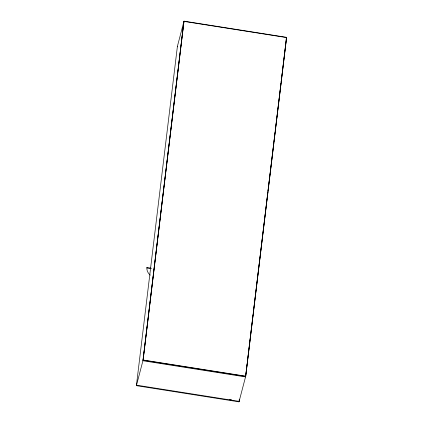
<?xml version="1.0" encoding="UTF-8"?>
<svg xmlns="http://www.w3.org/2000/svg" width="423" height="423" viewBox="0 0 423 423"><rect width="100%" height="100%" fill="white"/><g stroke="black" fill="none" stroke-linecap="round" stroke-linejoin="round"><path stroke-width="0.63" d="M151.207 268.193L146.918 267.516L146.86 267.986L151.154 268.663M177.269 46.826L184.005 21.15L286.614 37.33L245.731 376.174L238.995 401.85L136.386 385.67L177.401 46.329M183.809 21.896L142.926 360.74L245.536 376.919L247.117 363.812M136.386 385.67L143.122 359.994L184.005 21.15M238.995 401.85L239.307 399.227M247.275 362.5L253.044 314.659M253.203 313.348L254.313 304.169M254.472 302.863L267.833 192.1M267.992 190.789L273.766 142.942M273.924 141.631L275.029 132.457M275.188 131.146L280.962 83.299M281.121 81.988L282.226 72.814M282.384 71.503L286.419 38.081M286.122 39.212L286.614 37.33M143.122 359.994L245.731 376.174M136.518 385.168L239.122 401.353M231.656 399.936A9.951 8.513 14.7 0 1 229.499 399.375M150.355 275.193A9.951 8.513 14.7 0 1 146.918 267.516M183.942 21.399L143.059 360.243L245.663 376.422L286.551 37.578L183.942 21.399"/></g></svg>
